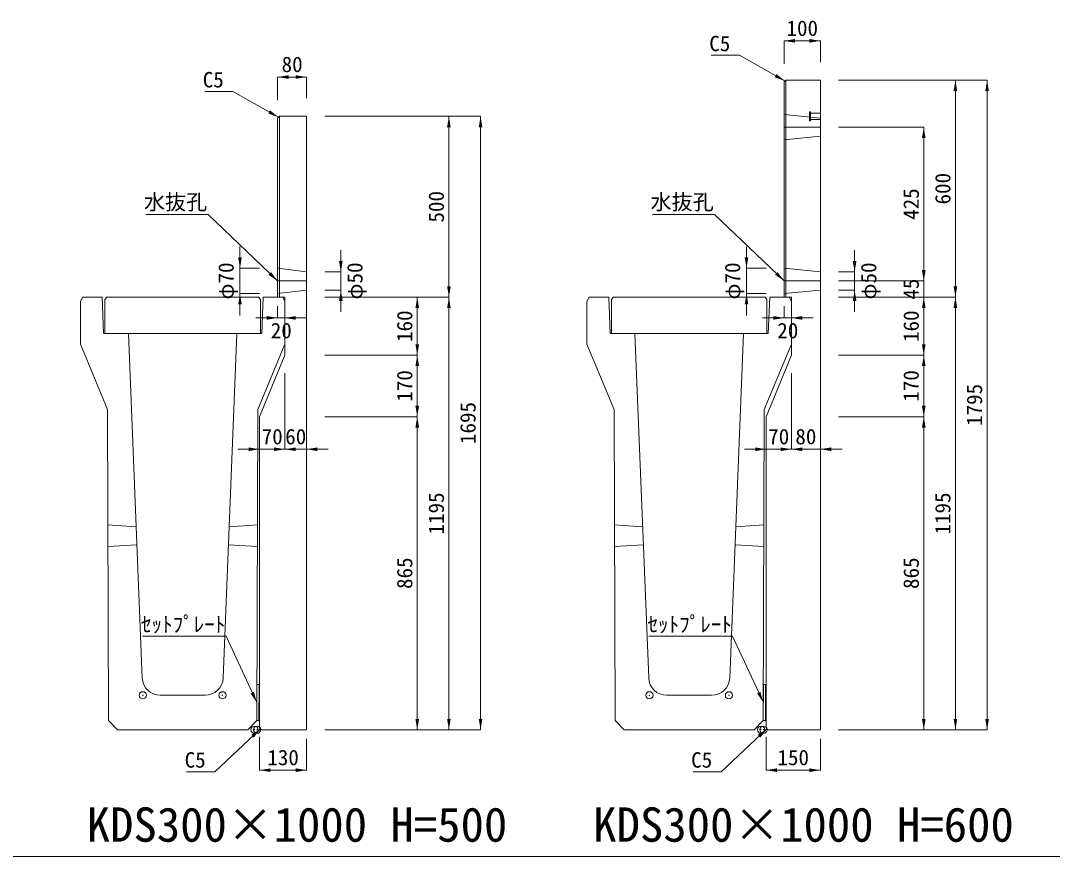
# Model space of a CAD drawing. Units: millimetres at full size, sheet at 1:40. Extents: x 172874 to 199766, y 869448 to 902797.
# Drawn here: x 176856 to 179708, y 887048 to 889358 of the extents above; entities that cross this region are included whole.
import ezdxf
from ezdxf.enums import TextEntityAlignment as Align

# ---------------------------------------------------------------- set-up
doc = ezdxf.new("R2010")
doc.units = ezdxf.units.MM
doc.header["$LTSCALE"] = 40
doc.header["$PDMODE"] = 32
doc.header["$PDSIZE"] = 20
for name, pattern in [('DASHED', [7.5, 6, -1.5]), ('USER1', [28.575, 19.05, -3.175, 3.175, -3.175]), ('USER2', [4.7625, 3.175, -1.5875]), ('USER3', [1.35, 0.75, -0.6])]:
    doc.linetypes.add(name, pattern=pattern)
for name, color, linetype, lineweight in [('セットプレート', 3, 'Continuous', 13), ('パネックスKDS', 2, 'Continuous', 13), ('図枠', 5, 'Continuous', 13), ('寸法線', 7, 'Continuous', 13), ('引出線', 4, 'Continuous', 13), ('本体', 2, 'Continuous', 13), ('補助線', 8, 'Continuous', 13), ('ｲﾝｻｰﾄ', 3, 'USER3', 5)]:
    doc.layers.add(name, color=color, linetype=linetype, lineweight=lineweight)
doc.layers.add('文字', color=7, linetype='Continuous')
doc.styles.add('ＭＳ ゴシック', font='')
doc.styles.get('ＭＳ ゴシック').set_extended_font_data('MS Gothic')

# ---------------------------------------------------------------- blocks, each defined once
blk = doc.blocks.new('filled_arrow')
at = {"color": 0, "linetype": 'Continuous', "lineweight": -2}
blk.add_solid([(7.5, 1.25), (0, 0), (7.5, -1.25)], dxfattribs=at)

msp = doc.modelspace()

# ---------------------------------------------------------------- linework, layer by layer
at = {"layer": 'セットプレート'}
for points in [[(177508.92, 887423.33), (177514.92, 887423.31), (177515.23, 887523.31), (177509.23, 887523.33)], [(178908.92, 887423.33), (178914.92, 887423.31), (178915.23, 887523.31), (178909.23, 887523.33)]]:
    msp.add_lwpolyline(points, close=True, dxfattribs=at)
at = {"layer": 'パネックスKDS'}
for p, q in [((178966.64, 889188.33), (178971.64, 889193.33)), ((178966.64, 888593.33), (178966.64, 889188.33)), ((178971.64, 889193.33), (179066.64, 889193.33)), ((179066.64, 887398.33), (179066.64, 889193.33)), ((177566.64, 889088.33), (177571.64, 889093.33)), ((177571.64, 889093.33), (177646.64, 889093.33)), ((177646.64, 887398.33), (177646.64, 889093.33)), ((177566.64, 888593.33), (177566.64, 889088.33)), ((177566.64, 888593.33), (177586.64, 888593.33)), ((177586.64, 888433.33), (177586.64, 888593.33)), ((178966.64, 888593.33), (178986.64, 888593.33)), ((178986.64, 888433.33), (178986.64, 888593.33)), ((177586.64, 888433.33), (177516.64, 888263.33)), ((178986.64, 888433.33), (178916.64, 888263.33)), ((177516.64, 887403.33), (177516.64, 888263.33)), ((178916.64, 887403.33), (178916.64, 888263.33)), ((177516.64, 887403.33), (177521.64, 887398.33)), ((177521.64, 887398.33), (177646.64, 887398.33)), ((178916.64, 887403.33), (178921.64, 887398.33)), ((178921.64, 887398.33), (179066.64, 887398.33))]:
    msp.add_line(p, q, dxfattribs=at)
at = {"layer": 'パネックスKDS', "lineweight": 5}
for p, q in [((178971.64, 888593.33), (178971.64, 889193.33)), ((177571.64, 888593.33), (177571.64, 889093.33))]:
    msp.add_line(p, q, dxfattribs=at)
at = {"layer": 'パネックスKDS', "linetype": 'DASHED', "lineweight": 9}
for p, q in [((178966.64, 889098.33), (179066.64, 889088.33)), ((178966.64, 889028.33), (179066.64, 889038.33)), ((177566.64, 888673.33), (177646.64, 888663.33)), ((178966.64, 888673.33), (179066.64, 888663.33)), ((177566.64, 888603.33), (177646.64, 888613.33)), ((178966.64, 888603.33), (179066.64, 888613.33))]:
    msp.add_line(p, q, dxfattribs=at)
at = {"layer": '図枠'}
msp.add_line((172874.21, 887048.33), (185274.21, 887048.33), dxfattribs=at)
at = {"layer": '寸法線'}
for p, q in [((178966.64, 889301.88), (179066.64, 889301.88)), ((178966.64, 889238.33), (178966.64, 889301.88)), ((179066.64, 889243.33), (179066.64, 889301.88)), ((177566.64, 889201.88), (177646.64, 889201.88)), ((177566.64, 889138.33), (177566.64, 889201.88)), ((177646.64, 889143.33), (177646.64, 889201.88)), ((179116.64, 889193.33), (179527.48, 889193.33)), ((179116.64, 889193.33), (179439.98, 889193.33)), ((179439.98, 888593.33), (179439.98, 889193.33)), ((179527.48, 887398.33), (179527.48, 889193.33)), ((177696.64, 889093.33), (178127.48, 889093.33)), ((177696.64, 889093.33), (178039.98, 889093.33)), ((178039.98, 888593.33), (178039.98, 889093.33)), ((178127.48, 887398.33), (178127.48, 889093.33)), ((179116.63, 889063.33), (179352.48, 889063.33)), ((179352.48, 888638.33), (179352.48, 889063.33)), ((177462.57, 888733.33), (177462.57, 888543.33)), ((177741.31, 888723.33), (177741.31, 888553.33)), ((178862.57, 888733.33), (178862.57, 888543.33)), ((179161.31, 888723.33), (179161.31, 888553.33)), ((179352.48, 888698.33), (179352.48, 888533.33)), ((177516.64, 888673.33), (177462.57, 888673.33)), ((177696.64, 888663.33), (177741.31, 888663.33)), ((178916.64, 888673.33), (178862.57, 888673.33)), ((179116.64, 888663.33), (179161.31, 888663.33)), ((179116.63, 888638.33), (179352.48, 888638.33)), ((179116.63, 888638.33), (179352.48, 888638.33)), ((177696.64, 888613.33), (177741.31, 888613.33)), ((179116.64, 888613.33), (179161.31, 888613.33)), ((177516.64, 888603.33), (177462.57, 888603.33)), ((177696.64, 888593.33), (178039.98, 888593.33)), ((177696.64, 888593.33), (177952.48, 888593.33)), ((177696.64, 888593.33), (178039.98, 888593.33)), ((177952.48, 888593.33), (177952.48, 888433.33)), ((178039.98, 888593.33), (178039.98, 887398.33)), ((178916.64, 888603.33), (178862.57, 888603.33)), ((179116.63, 888593.33), (179352.48, 888593.33)), ((179116.64, 888593.33), (179439.98, 888593.33)), ((179116.64, 888593.33), (179352.48, 888593.33)), ((179116.64, 888593.33), (179439.98, 888593.33)), ((179352.48, 888593.33), (179352.48, 888433.33)), ((179439.98, 888593.33), (179439.98, 887398.33)), ((177566.64, 888568.33), (177566.64, 888536.25)), ((177586.64, 888568.33), (177586.64, 888536.25)), ((178966.64, 888568.33), (178966.64, 888536.25)), ((178986.64, 888568.33), (178986.64, 888536.25)), ((177506.64, 888536.25), (177646.64, 888536.25)), ((178906.64, 888536.25), (179046.64, 888536.25)), ((177696.64, 888433.33), (177952.48, 888433.33)), ((177696.64, 888433.33), (177952.48, 888433.33)), ((177952.48, 888433.33), (177952.48, 888263.33)), ((179116.64, 888433.33), (179352.48, 888433.33)), ((179116.64, 888433.33), (179352.48, 888433.33)), ((179352.48, 888433.33), (179352.48, 888263.33)), ((177586.64, 888383.33), (177586.64, 888173.33)), ((178986.64, 888383.33), (178986.64, 888173.33)), ((178986.64, 888383.33), (178986.64, 888173.33)), ((179066.64, 888383.33), (179066.64, 888173.33)), ((177696.64, 888263.33), (177952.48, 888263.33)), ((177696.64, 888263.33), (177952.48, 888263.33)), ((177952.48, 888263.33), (177952.48, 887398.33)), ((179116.64, 888263.33), (179352.48, 888263.33)), ((179116.64, 888263.33), (179352.48, 888263.33)), ((179352.48, 888263.33), (179352.48, 887398.33)), ((177516.64, 888211.59), (177516.64, 888173.33)), ((177586.64, 888213.33), (177586.64, 888173.33)), ((177646.64, 888213.33), (177646.64, 888173.33)), ((178916.64, 888211.59), (178916.64, 888173.33)), ((177646.64, 888173.33), (177456.64, 888173.33)), ((177526.64, 888173.33), (177706.64, 888173.33)), ((179046.64, 888173.33), (178856.64, 888173.33)), ((178926.64, 888173.33), (179126.64, 888173.33)), ((177696.64, 887398.33), (178127.48, 887398.33)), ((177696.64, 887398.33), (178039.98, 887398.33)), ((177696.64, 887398.33), (177952.48, 887398.33)), ((179116.64, 887398.33), (179527.48, 887398.33)), ((179116.64, 887398.33), (179439.98, 887398.33)), ((179116.64, 887398.33), (179352.48, 887398.33)), ((177516.64, 887378.33), (177516.64, 887286.53)), ((177646.64, 887373.33), (177646.64, 887286.53)), ((178916.64, 887378.33), (178916.64, 887286.53)), ((179066.64, 887373.33), (179066.64, 887286.53)), ((177516.64, 887286.53), (177646.64, 887286.53)), ((178916.64, 887286.53), (179066.64, 887286.53))]:
    msp.add_line(p, q, dxfattribs=at)
at = {"layer": '引出線'}
for points in [[(178969.14, 889190.83), (178842.77, 889261.91), (178765, 889261.91)], [(177569.14, 889090.83), (177442.77, 889161.91), (177365, 889161.91)], [(177566.64, 888638.33), (177374.18, 888821.78), (177202.43, 888821.78)], [(178966.64, 888638.33), (178774.18, 888821.78), (178602.43, 888821.78)], [(177509.07, 887473.33), (177424.24, 887656.79), (177192.87, 887656.79)], [(178909.07, 887473.33), (178824.24, 887656.79), (178592.87, 887656.79)], [(177519.14, 887400.83), (177392.77, 887282.18), (177315, 887282.18)], [(178919.14, 887400.83), (178792.77, 887282.18), (178715, 887282.18)]]:
    msp.add_lwpolyline(points, dxfattribs=at)
at = {"layer": '本体'}
for p, q in [((177027.64, 888593.33), (177021.64, 888581.33)), ((177021.64, 888581.33), (177021.64, 888463.33)), ((177027.64, 888593.33), (177081.64, 888593.33)), ((177081.64, 888593.33), (177085.64, 888493.33)), ((177526.64, 888593.33), (177522.64, 888493.33)), ((177526.64, 888593.33), (177580.64, 888593.33)), ((177580.64, 888593.33), (177586.64, 888581.33)), ((177586.64, 888581.33), (177586.64, 888463.33)), ((178427.64, 888593.33), (178421.64, 888581.33)), ((178421.64, 888581.33), (178421.64, 888463.33)), ((178427.64, 888593.33), (178481.64, 888593.33)), ((178481.64, 888593.33), (178485.64, 888493.33)), ((178926.64, 888593.33), (178922.64, 888493.33)), ((178926.64, 888593.33), (178980.64, 888593.33)), ((178980.64, 888593.33), (178986.64, 888581.33)), ((178986.64, 888581.33), (178986.64, 888463.33)), ((177085.64, 888493.33), (177154.14, 888493.33)), ((177154.14, 888493.33), (177192.22, 887541.33)), ((177454.14, 888493.33), (177416.06, 887541.33)), ((177454.14, 888493.33), (177522.64, 888493.33)), ((178485.64, 888493.33), (178554.14, 888493.33)), ((178554.14, 888493.33), (178592.22, 887541.33)), ((178854.14, 888493.33), (178816.06, 887541.33)), ((178854.14, 888493.33), (178922.64, 888493.33)), ((177021.64, 888463.33), (177096.64, 888283.33)), ((177586.64, 888463.33), (177511.64, 888283.33)), ((178421.64, 888463.33), (178496.64, 888283.33)), ((178986.64, 888463.33), (178911.64, 888283.33)), ((177096.64, 888283.33), (177099.36, 887423.33)), ((177511.64, 888283.33), (177508.92, 887423.33)), ((178496.64, 888283.33), (178499.36, 887423.33)), ((178911.64, 888283.33), (178908.92, 887423.33)), ((177242.18, 887493.33), (177366.1, 887493.33)), ((178642.18, 887493.33), (178766.1, 887493.33)), ((177099.36, 887423.33), (177124.44, 887398.33)), ((177124.44, 887398.33), (177099.36, 887423.33)), ((177483.84, 887398.33), (177508.92, 887423.33)), ((178499.36, 887423.33), (178524.44, 887398.33)), ((178524.44, 887398.33), (178499.36, 887423.33)), ((178883.84, 887398.33), (178908.92, 887423.33)), ((177124.44, 887398.33), (177483.84, 887398.33)), ((178524.44, 887398.33), (178883.84, 887398.33))]:
    msp.add_line(p, q, dxfattribs=at)
at = {"layer": '本体', "linetype": 'USER2'}
for p, q in [((177175.5, 887959.33), (177097.65, 887964.33)), ((177510.63, 887964.33), (177432.78, 887959.33)), ((178575.5, 887959.33), (178497.65, 887964.33)), ((178910.63, 887964.33), (178832.78, 887959.33)), ((177177.5, 887909.33), (177097.84, 887904.33)), ((177430.78, 887909.33), (177510.44, 887904.33)), ((178577.5, 887909.33), (178497.84, 887904.33)), ((178830.78, 887909.33), (178910.44, 887904.33))]:
    msp.add_line(p, q, dxfattribs=at)
at = {"layer": '本体', "lineweight": 20}
for points in [[(177089.14, 888587.33), (177094.14, 888593.33), (177514.14, 888593.33), (177519.14, 888587.33), (177519.14, 888493.33), (177089.14, 888493.33)], [(178489.14, 888587.33), (178494.14, 888593.33), (178914.14, 888593.33), (178919.14, 888587.33), (178919.14, 888493.33), (178489.14, 888493.33)]]:
    msp.add_lwpolyline(points, close=True, dxfattribs=at)
at = {"layer": '本体'}
for centre, start, end in [((177242.18, 887543.33), 182.29061, 270), ((177366.1, 887543.33), 270, 357.70939), ((178642.18, 887543.33), 182.29061, 270), ((178766.1, 887543.33), 270, 357.70939)]:
    msp.add_arc(centre, 50, start, end, dxfattribs=at)
at = {"layer": '補助線'}
for p, q in [((178966.64, 889063.33), (179066.63, 889063.33)), ((178966.64, 888638.33), (179066.63, 888638.33))]:
    msp.add_line(p, q, dxfattribs=at)
at = {"layer": '補助線', "linetype": 'USER1'}
msp.add_line((177566.64, 888638.33), (177646.64, 888638.33), dxfattribs=at)
at = {"layer": '補助線'}
for p in [(177194.14, 887493.33), (177414.14, 887493.33), (178594.14, 887493.33), (178814.14, 887493.33), (177502.64, 887398.33), (177509.64, 887398.33), (177509.64, 887398.33), (178902.64, 887398.33), (178909.64, 887398.33), (178909.64, 887398.33)]:
    msp.add_point(p, dxfattribs=at)
at = {"layer": 'ｲﾝｻｰﾄ'}
for p, q in [((179036.64, 889105.83), (179036.64, 889080.83)), ((179039.64, 889105.83), (179036.64, 889105.83)), ((179039.64, 889080.83), (179039.64, 889105.83)), ((179066.64, 889101.83), (179039.64, 889101.83)), ((179036.64, 889080.83), (179039.64, 889080.83)), ((179039.64, 889084.83), (179066.64, 889084.83))]:
    msp.add_line(p, q, dxfattribs=at)

# ---------------------------------------------------------------- block references
at = {"layer": '寸法線', "xscale": 4, "yscale": 4}
for p in [(178966.64, 889301.88), (177566.64, 889201.88), (177586.64, 888536.25), (178986.64, 888536.25), (177586.64, 888173.33), (177646.64, 888173.33), (178986.64, 888173.33), (179066.64, 888173.33), (177516.64, 887286.53), (178916.64, 887286.53)]:
    msp.add_blockref('filled_arrow', p, dxfattribs=at)
for p, rotation in [((179066.64, 889301.88), 180), ((177646.64, 889201.88), 180), ((179439.98, 889193.33), 270), ((179527.48, 889193.33), 270), ((178039.98, 889093.33), 270), ((178127.48, 889093.33), 270), ((179352.48, 889063.33), 270), ((177462.57, 888673.33), 90), ((177741.31, 888663.33), 90), ((178862.57, 888673.33), 90), ((179161.31, 888663.33), 90), ((179352.48, 888638.33), 90), ((179352.48, 888638.33), 90), ((177741.31, 888613.33), 270), ((178039.98, 888593.33), 90), ((179161.31, 888613.33), 270), ((179439.98, 888593.33), 90), ((177462.57, 888603.33), 270), ((177952.48, 888593.33), 270), ((178039.98, 888593.33), 270), ((178862.57, 888603.33), 270), ((179352.48, 888593.33), 270), ((179352.48, 888593.33), 270), ((179439.98, 888593.33), 270), ((177566.64, 888536.25), 180), ((178966.64, 888536.25), 180), ((177952.48, 888433.33), 90), ((179352.48, 888433.33), 90), ((177952.48, 888433.33), 270), ((179352.48, 888433.33), 270), ((177952.48, 888263.33), 90), ((179352.48, 888263.33), 90), ((177952.48, 888263.33), 270), ((179352.48, 888263.33), 270), ((177516.64, 888173.33), 180), ((177586.64, 888173.33), 180), ((178916.64, 888173.33), 180), ((178986.64, 888173.33), 180), ((177952.48, 887398.33), 90), ((178039.98, 887398.33), 90), ((178127.48, 887398.33), 90), ((179352.48, 887398.33), 90), ((179439.98, 887398.33), 90), ((179527.48, 887398.33), 90), ((177646.64, 887286.53), 180), ((179066.64, 887286.53), 180)]:
    msp.add_blockref('filled_arrow', p, dxfattribs=dict(at, rotation=rotation))
at = {"layer": '引出線', "xscale": 4, "yscale": 4}
for p, rotation in [((178969.14, 889190.83), 150.6), ((177569.14, 889090.83), 150.6), ((177566.64, 888638.33), 136.4), ((178966.64, 888638.33), 136.4), ((177509.07, 887473.33), 114.8), ((178909.07, 887473.33), 114.8), ((177519.14, 887400.83), 223.2), ((178919.14, 887400.83), 223.2)]:
    msp.add_blockref('filled_arrow', p, dxfattribs=dict(at, rotation=rotation))

# ---------------------------------------------------------------- texts
at = {"layer": '寸法線', "style": 'ＭＳ ゴシック'}
for s, p in [('100', (179016.64, 889336.88)), ('80', (177606.64, 889236.88)), ('20', (177576.64, 888501.25)), ('20', (178976.64, 888501.25)), ('70', (177551.64, 888208.33)), ('60', (177616.64, 888208.33)), ('70', (178951.64, 888208.33)), ('80', (179026.64, 888208.33)), ('130', (177581.64, 887321.53)), ('150', (178991.64, 887321.53))]:
    msp.add_text(s, height=42.72, dxfattribs=at).set_placement(p, align=Align.MIDDLE_CENTER)
for s, p in [('600', (179404.98, 888893.33)), ('500', (178004.98, 888843.33)), ('425', (179317.48, 888850.83)), ('φ70', (177423.91, 888638.33)), ('φ50', (177779.96, 888638.33)), ('φ70', (178823.91, 888638.33)), ('φ50', (179199.96, 888638.33)), ('45', (179317.48, 888615.83)), ('160', (177917.48, 888513.33)), ('160', (179317.48, 888513.33)), ('170', (177917.48, 888348.33)), ('170', (179317.48, 888348.33)), ('1795', (179492.48, 888295.83)), ('1695', (178092.48, 888245.83)), ('1195', (178004.98, 887995.83)), ('1195', (179404.98, 887995.83)), ('865', (177917.48, 887830.83)), ('865', (179317.48, 887830.83))]:
    msp.add_text(s, height=42.72, rotation=90, dxfattribs=at).set_placement(p, align=Align.MIDDLE_CENTER)
at = {"layer": '引出線', "style": 'ＭＳ ゴシック'}
for s, p in [('C5', (178817.77, 889315.91)), ('C5', (177417.77, 889215.91)), ('水抜孔', (177371.93, 888878.06)), ('水抜孔', (178771.93, 888878.06)), ('ｾｯﾄﾌﾟﾚｰﾄ', (177421.99, 887710.79)), ('ｾｯﾄﾌﾟﾚｰﾄ', (178821.99, 887710.79)), ('C5', (177367.77, 887336.18)), ('C5', (178767.77, 887336.18))]:
    msp.add_text(s, height=42.72, dxfattribs=at).set_placement(p, align=Align.TOP_RIGHT)
at = {"layer": '文字', "style": 'ＭＳ ゴシック'}
for s, p in [('KDS300×1000 H=500', (177038.87, 887060.26)), ('KDS300×1000 H=600', (178438.87, 887060.26))]:
    msp.add_text(s, height=94.94, dxfattribs=at).set_placement(p, align=Align.BOTTOM_LEFT)

doc.saveas('drawing.dxf')
